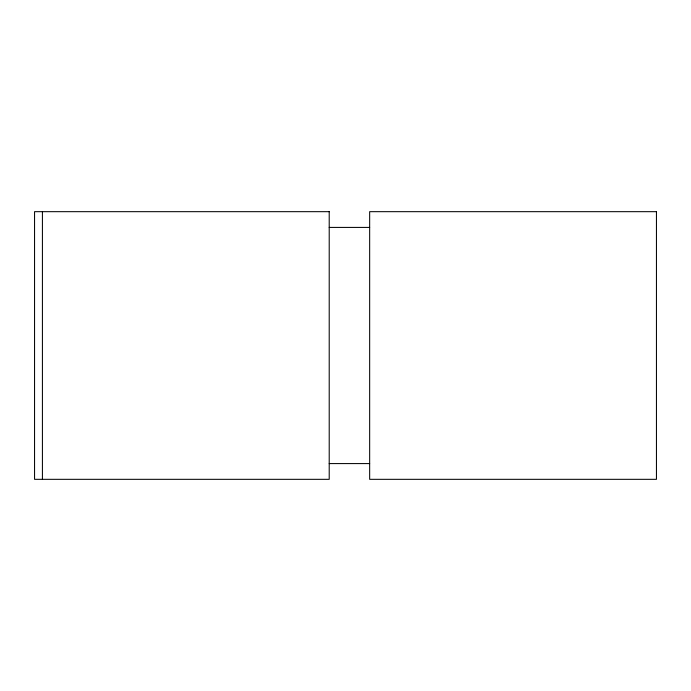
<?xml version="1.0" encoding="UTF-8"?>
<svg xmlns="http://www.w3.org/2000/svg" width="691" height="691" viewBox="0 0 691 691"><rect width="100%" height="100%" fill="white"/><g stroke="black" fill="none" stroke-linecap="round" stroke-linejoin="round"><path stroke-width="1.04" d="M329.21 227.417L369.659 227.417M329.21 463.583L369.659 463.583M42.419 211.671L42.419 479.329M329.21 211.671L34.55 211.671L34.55 479.329L329.21 479.329L329.21 211.671M656.45 211.671L369.659 211.671L369.659 479.329L656.45 479.329L656.45 211.671"/></g></svg>
